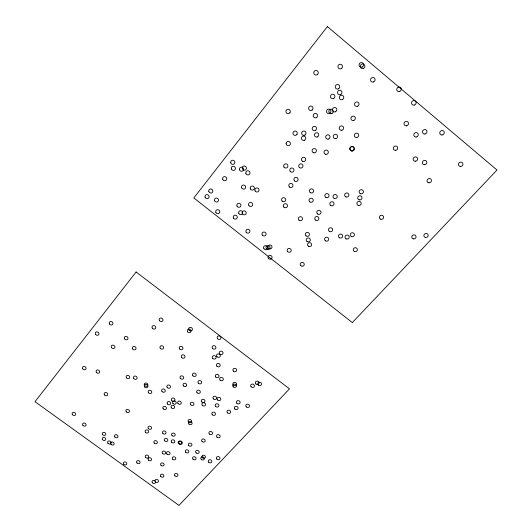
<?xml version="1.0" encoding="UTF-8"?>
<svg xmlns="http://www.w3.org/2000/svg" width="532" height="532" viewBox="0 0 532 532"><rect width="100%" height="100%" fill="white"/><g stroke="black" fill="none" stroke-linecap="round" stroke-linejoin="round"><path stroke-width="0.8" d="M136.099 271.992L34.992 401.693L178.965 505.4L289.488 388.852L136.099 271.992M327.386 26.6L193.828 197.931L352.33 322.585L497.008 170.021L327.386 26.6M188.481 422.029A1.849 1.576 20.2 0 0 191.58 421.829A1.849 1.576 20.2 0 0 189.558 419.515A1.849 1.576 20.2 0 0 188.481 422.029M124.528 338.784A1.915 1.676 29.6 0 0 127.746 339.157A1.915 1.676 29.6 0 0 126.164 336.39A1.915 1.676 29.6 0 0 124.528 338.784M160.312 348.34A1.915 1.682 26.1 0 0 163.53 348.294A1.915 1.682 26.1 0 0 161.595 345.72A1.915 1.682 26.1 0 0 160.312 348.34M109.479 323.928A1.929 1.689 31.8 0 0 112.711 324.294A1.929 1.689 31.8 0 0 111.102 321.494A1.929 1.689 31.8 0 0 109.479 323.928M148.508 460.107A1.796 1.49 22 0 0 151.494 459.934A1.796 1.49 22 0 0 149.492 457.719A1.796 1.49 22 0 0 148.508 460.107M144.664 386.93A1.869 1.609 25.2 0 0 147.803 386.904A1.869 1.609 25.2 0 0 145.894 384.43A1.869 1.609 25.2 0 0 144.664 386.93M164.694 440.829A1.822 1.529 21.5 0 0 167.733 440.642A1.822 1.529 21.5 0 0 165.718 438.381A1.822 1.529 21.5 0 0 164.694 440.829M196.102 452.872A1.822 1.529 18.8 0 0 199.114 452.499A1.822 1.529 18.8 0 0 196.966 450.365A1.822 1.529 18.8 0 0 196.102 452.872M161.974 391.446A1.869 1.616 23.6 0 0 165.126 391.426A1.869 1.616 23.6 0 0 163.231 388.952A1.869 1.616 23.6 0 0 161.974 391.446M217.575 338.718A1.942 1.742 20.7 0 0 220.853 338.438A1.942 1.742 20.7 0 0 218.752 335.938A1.942 1.742 20.7 0 0 217.575 338.718M215.699 406.435A1.869 1.623 18.3 0 0 218.812 406.016A1.869 1.623 18.3 0 0 216.617 403.781A1.869 1.623 18.3 0 0 215.699 406.435M190.695 404.779A1.862 1.609 20.6 0 0 193.828 404.559A1.862 1.609 20.6 0 0 191.786 402.212A1.862 1.609 20.6 0 0 190.695 404.779M162.579 453.464A1.809 1.51 21.2 0 0 165.598 453.291A1.809 1.51 21.2 0 0 163.597 451.05A1.809 1.51 21.2 0 0 162.579 453.464M172.674 459.202A1.802 1.51 20.3 0 0 175.693 459.03A1.802 1.51 20.3 0 0 173.705 456.802A1.802 1.51 20.3 0 0 172.674 459.202M217.628 400.011A1.882 1.636 18.3 0 0 220.753 399.585A1.882 1.636 18.3 0 0 218.546 397.331A1.882 1.636 18.3 0 0 217.628 400.011M202.34 457.713A1.815 1.529 18.2 0 0 205.352 457.347A1.815 1.529 18.2 0 0 203.211 455.212A1.815 1.529 18.2 0 0 202.34 457.713M171.67 442.252A1.822 1.536 20.9 0 0 174.715 442.065A1.822 1.536 20.9 0 0 172.707 439.804A1.822 1.536 20.9 0 0 171.67 442.252M251.151 386.811A1.902 1.676 15.3 0 0 254.349 386.365A1.902 1.676 15.3 0 0 252.141 384.077A1.902 1.676 15.3 0 0 251.151 386.811M162.912 433.4A1.829 1.543 21.9 0 0 165.964 433.214A1.829 1.543 21.9 0 0 163.936 430.933A1.829 1.543 21.9 0 0 162.912 433.4M148.495 392.736A1.862 1.603 24.6 0 0 151.627 392.709A1.862 1.603 24.6 0 0 149.731 390.249A1.862 1.603 24.6 0 0 148.495 392.736M212.301 414.794A1.862 1.603 18.4 0 0 215.4 414.388A1.862 1.603 18.4 0 0 213.212 412.167A1.862 1.603 18.4 0 0 212.301 414.794M72.419 414.634A1.822 1.516 28.6 0 0 75.451 414.82A1.822 1.516 28.6 0 0 73.702 412.347A1.822 1.516 28.6 0 0 72.419 414.634M160.817 476.519A1.782 1.47 20.7 0 0 163.79 476.359A1.782 1.47 20.7 0 0 161.814 474.178A1.782 1.47 20.7 0 0 160.817 476.519M102.57 434.584A1.809 1.503 25.9 0 0 105.602 434.777A1.809 1.503 25.9 0 0 103.893 432.336A1.809 1.503 25.9 0 0 102.57 434.584M188.986 330.073A1.942 1.736 24.4 0 0 192.271 330.013A1.942 1.736 24.4 0 0 190.336 327.38A1.942 1.736 24.4 0 0 188.986 330.073M132.628 348.919A1.909 1.663 28.3 0 0 135.84 349.085A1.909 1.663 28.3 0 0 134.071 346.425A1.909 1.663 28.3 0 0 132.628 348.919M202.087 441.487A1.835 1.556 18.6 0 0 205.126 441.108A1.835 1.556 18.6 0 0 202.965 438.947A1.835 1.556 18.6 0 0 202.087 441.487M161.03 465.294A1.796 1.49 21 0 0 164.022 465.121A1.796 1.49 21 0 0 162.034 462.913A1.796 1.49 21 0 0 161.03 465.294M82.892 425.287A1.815 1.503 27.5 0 0 85.918 425.48A1.815 1.503 27.5 0 0 84.189 423.026A1.815 1.503 27.5 0 0 82.892 425.287M152.298 328.151A1.935 1.716 28.1 0 0 155.563 328.304A1.935 1.716 28.1 0 0 153.795 325.584A1.935 1.716 28.1 0 0 152.298 328.151M255.925 383.971A1.909 1.682 14.8 0 0 259.077 383.313A1.909 1.682 14.8 0 0 256.697 381.158A1.909 1.682 14.8 0 0 255.925 383.971M148.381 428.566A1.829 1.543 23.1 0 0 151.454 428.566A1.829 1.543 23.1 0 0 149.592 426.179A1.829 1.543 23.1 0 0 148.381 428.566M154.273 443.07A1.815 1.523 22.2 0 0 157.292 442.883A1.815 1.523 22.2 0 0 155.278 440.629A1.815 1.523 22.2 0 0 154.273 443.07M233.388 371.117A1.915 1.696 17.6 0 0 236.587 370.658A1.915 1.696 17.6 0 0 234.359 368.344A1.915 1.696 17.6 0 0 233.388 371.117M198.389 383.193A1.889 1.649 20.7 0 0 201.568 382.96A1.889 1.649 20.7 0 0 199.507 380.56A1.889 1.649 20.7 0 0 198.389 383.193M95.541 334.262A1.915 1.663 32 0 0 98.739 334.628A1.915 1.663 32 0 0 97.13 331.862A1.915 1.663 32 0 0 95.541 334.262M233.375 385.075A1.902 1.669 17.2 0 0 236.547 384.629A1.902 1.669 17.2 0 0 234.333 382.342A1.902 1.669 17.2 0 0 233.375 385.075M236.9 403.316A1.882 1.643 16.4 0 0 240.052 402.89A1.882 1.643 16.4 0 0 237.857 400.643A1.882 1.643 16.4 0 0 236.9 403.316M197.04 392.736A1.882 1.636 20.5 0 0 200.198 392.51A1.882 1.636 20.5 0 0 198.15 390.129A1.882 1.636 20.5 0 0 197.04 392.736M163.198 408.809A1.855 1.583 22.8 0 0 166.317 408.795A1.855 1.583 22.8 0 0 164.441 406.362A1.855 1.583 22.8 0 0 163.198 408.809M111.494 347.522A1.902 1.649 30 0 0 114.686 347.895A1.902 1.649 30 0 0 113.103 345.155A1.902 1.649 30 0 0 111.494 347.522M216.896 366.142A1.915 1.696 19.5 0 0 220.122 365.89A1.915 1.696 19.5 0 0 218.053 363.449A1.915 1.696 19.5 0 0 216.896 366.142M110.995 444.287A1.802 1.49 25 0 0 113.994 444.3A1.802 1.49 25 0 0 112.126 441.966A1.802 1.49 25 0 0 110.995 444.287M173.013 403.549A1.862 1.603 22.2 0 0 176.125 403.329A1.862 1.603 22.2 0 0 174.07 400.988A1.862 1.603 22.2 0 0 173.013 403.549M133.738 378.445A1.875 1.616 26.5 0 0 136.897 378.624A1.875 1.616 26.5 0 0 135.155 376.038A1.875 1.616 26.5 0 0 133.738 378.445M179.583 348.919A1.915 1.696 24.2 0 0 182.822 348.872A1.915 1.696 24.2 0 0 180.9 346.292A1.915 1.696 24.2 0 0 179.583 348.919M192.897 375.765A1.895 1.663 21.6 0 0 196.082 375.526A1.895 1.663 21.6 0 0 194.014 373.112A1.895 1.663 21.6 0 0 192.897 375.765M178.553 443.535A1.822 1.536 20.4 0 0 181.605 443.349A1.822 1.536 20.4 0 0 179.597 441.088A1.822 1.536 20.4 0 0 178.553 443.535M188.92 423.997A1.842 1.576 20.1 0 0 192.012 423.791A1.842 1.576 20.1 0 0 189.99 421.484A1.842 1.576 20.1 0 0 188.92 423.997M215.713 376.988A1.902 1.676 19.3 0 0 218.925 376.749A1.902 1.676 19.3 0 0 216.87 374.329A1.902 1.676 19.3 0 0 215.713 376.988M219.669 353.886A1.929 1.716 19.7 0 0 222.921 353.627A1.929 1.716 19.7 0 0 220.84 351.153A1.929 1.716 19.7 0 0 219.669 353.886M171.464 407.831A1.855 1.589 22.1 0 0 174.562 407.618A1.855 1.589 22.1 0 0 172.514 405.284A1.855 1.589 22.1 0 0 171.464 407.831M202.3 405.304A1.869 1.616 19.6 0 0 205.445 405.091A1.869 1.616 19.6 0 0 203.41 402.737A1.869 1.616 19.6 0 0 202.3 405.304M166.922 454.055A1.809 1.51 20.9 0 0 169.941 453.882A1.809 1.51 20.9 0 0 167.939 451.641A1.809 1.51 20.9 0 0 166.922 454.055M114.839 436.998A1.809 1.51 25 0 0 117.858 436.998A1.809 1.51 25 0 0 115.983 434.651A1.809 1.51 25 0 0 114.839 436.998M136.943 462.893A1.789 1.476 22.6 0 0 139.943 462.913A1.789 1.476 22.6 0 0 138.107 460.606A1.789 1.476 22.6 0 0 136.943 462.893M183.467 385.88A1.882 1.636 22 0 0 186.619 385.647A1.882 1.636 22 0 0 184.557 383.259A1.882 1.636 22 0 0 183.467 385.88M209.409 434.039A1.842 1.569 18.2 0 0 212.474 433.647A1.842 1.569 18.2 0 0 210.306 431.465A1.842 1.569 18.2 0 0 209.409 434.039M152.445 482.79A1.776 1.456 21 0 0 155.397 482.63A1.776 1.456 21 0 0 153.422 480.463A1.776 1.456 21 0 0 152.445 482.79M201.269 459.402A1.815 1.523 18.2 0 0 204.275 459.036A1.815 1.523 18.2 0 0 202.133 456.908A1.815 1.523 18.2 0 0 201.269 459.402M123.69 464.197A1.782 1.47 23.4 0 0 126.676 464.217A1.782 1.47 23.4 0 0 124.834 461.922A1.782 1.47 23.4 0 0 123.69 464.197M145.642 457.447A1.796 1.496 22.3 0 0 148.627 457.274A1.796 1.496 22.3 0 0 146.619 455.053A1.796 1.496 22.3 0 0 145.642 457.447M180.361 378.385A1.889 1.649 22.6 0 0 183.553 378.352A1.889 1.649 22.6 0 0 181.658 375.838A1.889 1.649 22.6 0 0 180.361 378.385M145.469 432.257A1.822 1.536 23.2 0 0 148.528 432.257A1.822 1.536 23.2 0 0 146.666 429.883A1.822 1.536 23.2 0 0 145.469 432.257M96.332 372.234A1.875 1.596 29.4 0 0 99.464 372.613A1.875 1.596 29.4 0 0 97.888 369.94A1.875 1.596 29.4 0 0 96.332 372.234M216.87 459.083A1.822 1.536 17 0 0 219.902 458.717A1.822 1.536 17 0 0 217.768 456.582A1.822 1.536 17 0 0 216.87 459.083M234.845 408.988A1.875 1.629 16.5 0 0 237.984 408.569A1.875 1.629 16.5 0 0 235.796 406.328A1.875 1.629 16.5 0 0 234.845 408.988M126.403 377.8A1.875 1.609 27.1 0 0 129.555 377.979A1.875 1.609 27.1 0 0 127.813 375.393A1.875 1.609 27.1 0 0 126.403 377.8M171.69 400.503A1.862 1.603 22.4 0 0 174.835 400.483A1.862 1.603 22.4 0 0 172.96 398.029A1.862 1.603 22.4 0 0 171.69 400.503M212.74 358.355A1.915 1.702 20.3 0 0 215.972 358.096A1.915 1.702 20.3 0 0 213.897 355.642A1.915 1.702 20.3 0 0 212.74 358.355M155.424 481.753A1.776 1.463 20.9 0 0 158.383 481.6A1.776 1.463 20.9 0 0 156.408 479.425A1.776 1.463 20.9 0 0 155.424 481.753M126.25 411.848A1.842 1.556 25.4 0 0 129.323 411.841A1.842 1.556 25.4 0 0 127.434 409.427A1.842 1.556 25.4 0 0 126.25 411.848M107.956 443.256A1.802 1.49 25.2 0 0 110.955 443.262A1.802 1.49 25.2 0 0 109.087 440.928A1.802 1.49 25.2 0 0 107.956 443.256M167.208 387.469A1.875 1.623 23.4 0 0 170.373 387.442A1.875 1.623 23.4 0 0 168.478 384.962A1.875 1.623 23.4 0 0 167.208 387.469M216.943 356.659A1.922 1.709 19.9 0 0 220.188 356.4A1.922 1.709 19.9 0 0 218.107 353.933A1.922 1.709 19.9 0 0 216.943 356.659M213.438 398.894A1.875 1.636 18.8 0 0 216.564 398.468A1.875 1.636 18.8 0 0 214.356 396.214A1.875 1.636 18.8 0 0 213.438 398.894M185.708 452.24A1.815 1.529 19.6 0 0 188.754 452.06A1.815 1.529 19.6 0 0 186.765 449.813A1.815 1.529 19.6 0 0 185.708 452.24M178.06 403.622A1.862 1.603 21.8 0 0 181.179 403.409A1.862 1.603 21.8 0 0 179.131 401.062A1.862 1.603 21.8 0 0 178.06 403.622M193.03 459.222A1.809 1.516 18.8 0 0 196.029 458.857A1.809 1.516 18.8 0 0 193.887 456.735A1.809 1.516 18.8 0 0 193.03 459.222M181.645 357.391A1.909 1.682 23.5 0 0 184.877 357.351A1.909 1.682 23.5 0 0 182.961 354.791A1.909 1.682 23.5 0 0 181.645 357.391M188.774 445.543A1.822 1.536 19.5 0 0 191.833 445.364A1.822 1.536 19.5 0 0 189.838 443.096A1.822 1.536 19.5 0 0 188.774 445.543M104.438 394.87A1.849 1.569 27.7 0 0 107.544 395.057A1.849 1.569 27.7 0 0 105.795 392.516A1.849 1.569 27.7 0 0 104.438 394.87M159.46 320.603A1.942 1.729 28 0 0 162.745 320.756A1.942 1.729 28 0 0 160.97 318.01A1.942 1.729 28 0 0 159.46 320.603M233.202 386.824A1.895 1.669 17.2 0 0 236.374 386.378A1.895 1.669 17.2 0 0 234.16 384.097A1.895 1.669 17.2 0 0 233.202 386.824M212.581 348.407A1.929 1.722 20.8 0 0 215.832 348.147A1.929 1.722 20.8 0 0 213.744 345.667A1.929 1.722 20.8 0 0 212.581 348.407M172.016 435.522A1.829 1.543 21.1 0 0 175.075 435.329A1.829 1.543 21.1 0 0 173.06 433.055A1.829 1.543 21.1 0 0 172.016 435.522M258.339 385.062A1.909 1.682 14.5 0 0 261.491 384.41A1.909 1.682 14.5 0 0 259.117 382.249A1.909 1.682 14.5 0 0 258.339 385.062M187.61 331.808A1.935 1.736 24.4 0 0 190.888 331.749A1.935 1.736 24.4 0 0 188.953 329.122A1.935 1.736 24.4 0 0 187.61 331.808M174.882 475.788A1.789 1.483 19.7 0 0 177.874 475.628A1.789 1.483 19.7 0 0 175.906 473.433A1.789 1.483 19.7 0 0 174.882 475.788M167.427 403.988A1.855 1.596 22.6 0 0 170.559 403.968A1.855 1.596 22.6 0 0 168.684 401.52A1.855 1.596 22.6 0 0 167.427 403.988M246.289 406.867A1.882 1.636 15.4 0 0 249.448 406.441A1.882 1.636 15.4 0 0 247.26 404.194A1.882 1.636 15.4 0 0 246.289 406.867M217.036 437.171A1.842 1.569 17.5 0 0 220.102 436.785A1.842 1.569 17.5 0 0 217.94 434.611A1.842 1.569 17.5 0 0 217.036 437.171M179.171 443.548A1.822 1.536 20.3 0 0 182.223 443.369A1.822 1.536 20.3 0 0 180.222 441.101A1.822 1.536 20.3 0 0 179.171 443.548M227.45 412.805A1.869 1.616 17.1 0 0 230.575 412.393A1.869 1.616 17.1 0 0 228.388 410.165A1.869 1.616 17.1 0 0 227.45 412.805M82.713 368.762A1.875 1.596 30.5 0 0 85.845 369.142A1.875 1.596 30.5 0 0 84.249 366.468A1.875 1.596 30.5 0 0 82.713 368.762M220.108 380.167A1.902 1.669 18.7 0 0 223.274 379.722A1.902 1.669 18.7 0 0 221.046 377.434A1.902 1.669 18.7 0 0 220.108 380.167M201.721 401.833A1.869 1.623 19.8 0 0 204.873 401.613A1.869 1.623 19.8 0 0 202.832 399.253A1.869 1.623 19.8 0 0 201.721 401.833M102.636 439.751A1.802 1.496 25.7 0 0 105.635 439.758A1.802 1.496 25.7 0 0 103.76 437.417A1.802 1.496 25.7 0 0 102.636 439.751M144.598 385.501A1.869 1.609 25.3 0 0 147.736 385.474A1.869 1.609 25.3 0 0 145.828 382.993A1.869 1.609 25.3 0 0 144.598 385.501M208.757 462.268A1.815 1.523 17.6 0 0 211.769 461.902A1.815 1.523 17.6 0 0 209.635 459.774A1.815 1.523 17.6 0 0 208.757 462.268M428.978 182.802A2.248 2.101 -26.3 0 0 431.299 179.743A2.248 2.101 -26.3 0 0 427.482 179.477A2.248 2.101 -26.3 0 0 428.978 182.802M380.832 219.251A2.155 2.035 -13.7 0 0 383.599 216.823A2.155 2.035 -13.7 0 0 380.074 215.806A2.155 2.035 -13.7 0 0 380.832 219.251M315.277 130.5A2.201 2.181 -55.6 0 0 315.642 126.716A2.201 2.181 -55.6 0 0 312.191 128.325A2.201 2.181 -55.6 0 0 315.277 130.5M242.373 168.671A2.128 2.062 41.7 0 0 245.93 169.522A2.128 2.062 41.7 0 0 244.806 166.044A2.128 2.062 41.7 0 0 242.373 168.671M239.526 169.788A2.121 2.062 41.8 0 0 243.084 170.639A2.121 2.062 41.8 0 0 241.947 167.168A2.121 2.062 41.8 0 0 239.526 169.788M289.401 186.958A2.115 2.068 14.5 0 0 292.926 186.034A2.115 2.068 14.5 0 0 290.319 183.493A2.115 2.068 14.5 0 0 289.401 186.958M334.189 198.396A2.135 2.068 -7.2 0 0 337.222 196.328A2.135 2.068 -7.2 0 0 333.877 194.832A2.135 2.068 -7.2 0 0 334.189 198.396M460.532 166.469A2.301 2.128 -30.4 0 0 462.714 163.204A2.301 2.128 -30.4 0 0 458.81 163.211A2.301 2.128 -30.4 0 0 460.532 166.469M424.935 133.984A2.314 2.175 -36.9 0 0 426.578 130.393A2.314 2.175 -36.9 0 0 422.674 130.965A2.314 2.175 -36.9 0 0 424.935 133.984M208.843 191.58A2.095 1.995 39.7 0 0 212.335 192.424A2.095 1.995 39.7 0 0 211.177 189.033A2.095 1.995 39.7 0 0 208.843 191.58M353.727 120.485A2.261 2.195 -46.9 0 0 354.711 116.727A2.261 2.195 -46.9 0 0 350.994 117.851A2.261 2.195 -46.9 0 0 353.727 120.485M255.134 190.948A2.101 2.035 30 0 0 258.745 191.041A2.101 2.035 30 0 0 256.943 187.916A2.101 2.035 30 0 0 255.134 190.948M341.857 130.234A2.228 2.181 -44.3 0 0 343.074 126.589A2.228 2.181 -44.3 0 0 339.33 127.427A2.228 2.181 -44.3 0 0 341.857 130.234M346.073 238.828A2.101 1.995 -3.5 0 0 349.218 237.059A2.101 1.995 -3.5 0 0 346.053 235.37A2.101 1.995 -3.5 0 0 346.073 238.828M317.757 214.07A2.108 2.028 1.7 0 0 321.009 212.481A2.108 2.028 1.7 0 0 317.95 210.559A2.108 2.028 1.7 0 0 317.757 214.07M296.956 134.39A2.181 2.168 -89 0 0 295.213 131.052A2.181 2.168 -89 0 0 293.205 134.244A2.181 2.168 -89 0 0 296.956 134.39M290.273 171.47A2.128 2.101 16.1 0 0 293.883 170.779A2.128 2.101 16.1 0 0 291.45 168.026A2.128 2.101 16.1 0 0 290.273 171.47M328.144 139.158A2.201 2.168 -40.5 0 0 329.581 135.64A2.201 2.168 -40.5 0 0 325.83 136.205A2.201 2.168 -40.5 0 0 328.144 139.158M325.91 197.492A2.128 2.068 -4.3 0 0 329.069 195.643A2.128 2.068 -4.3 0 0 325.85 193.914A2.128 2.068 -4.3 0 0 325.91 197.492M425.454 237.458A2.175 2.008 -16.3 0 0 428.114 234.891A2.175 2.008 -16.3 0 0 424.503 234.107A2.175 2.008 -16.3 0 0 425.454 237.458M330.904 205.598A2.121 2.055 -4.4 0 0 334.063 203.763A2.121 2.055 -4.4 0 0 330.851 202.04A2.121 2.055 -4.4 0 0 330.904 205.598M306.119 235.949A2.075 1.982 7.1 0 0 309.425 234.625A2.075 1.982 7.1 0 0 306.538 232.537A2.075 1.982 7.1 0 0 306.119 235.949M241.648 187.789A2.101 2.028 34.8 0 0 245.219 188.388A2.101 2.028 34.8 0 0 243.856 185.05A2.101 2.028 34.8 0 0 241.648 187.789M309.85 201.894A2.115 2.055 3.5 0 0 313.215 200.511A2.115 2.055 3.5 0 0 310.289 198.37A2.115 2.055 3.5 0 0 309.85 201.894M339.562 237.804A2.095 1.995 -2 0 0 342.694 236.035A2.095 1.995 -2 0 0 339.529 234.346A2.095 1.995 -2 0 0 339.562 237.804M363.675 68.302A2.367 2.254 -59.9 0 0 363.861 64.259A2.367 2.254 -59.9 0 0 360.344 66.261A2.367 2.254 -59.9 0 0 363.675 68.302M352.031 150.955A2.208 2.148 -31.7 0 0 353.993 147.697A2.208 2.148 -31.7 0 0 350.196 147.71A2.208 2.148 -31.7 0 0 352.031 150.955M335.506 111.76A2.254 2.201 -56.1 0 0 335.911 107.896A2.254 2.201 -56.1 0 0 332.4 109.545A2.254 2.201 -56.1 0 0 335.506 111.76M329.634 113.343A2.248 2.201 -58 0 0 330.033 109.486A2.248 2.201 -58 0 0 326.528 111.135A2.248 2.201 -58 0 0 329.634 113.343M250.412 188.933A2.101 2.035 32.1 0 0 254.017 189.279A2.101 2.035 32.1 0 0 252.427 186.034A2.101 2.035 32.1 0 0 250.412 188.933M373.71 81.881A2.347 2.241 -55 0 0 374.189 77.885A2.347 2.241 -55 0 0 370.558 79.607A2.347 2.241 -55 0 0 373.71 81.881M356.786 137.515A2.234 2.168 -38.5 0 0 358.282 133.971A2.234 2.168 -38.5 0 0 354.485 134.543A2.234 2.168 -38.5 0 0 356.786 137.515M286.11 143.733A2.161 2.148 51.9 0 0 289.481 145.349A2.161 2.148 51.9 0 0 289.175 141.625A2.161 2.148 51.9 0 0 286.11 143.733M215.919 212.501A2.068 1.962 34 0 0 219.45 212.853A2.068 1.962 34 0 0 217.847 209.694A2.068 1.962 34 0 0 215.919 212.501M262.442 235.171A2.055 1.962 19.9 0 0 265.953 234.805A2.055 1.962 19.9 0 0 263.772 232.045A2.055 1.962 19.9 0 0 262.442 235.171M304.331 140.282A2.175 2.168 -54.4 0 0 304.942 136.571A2.175 2.168 -54.4 0 0 301.431 137.908A2.175 2.168 -54.4 0 0 304.331 140.282M245.89 173.439A2.121 2.062 38.9 0 0 249.442 174.29A2.121 2.062 38.9 0 0 248.318 170.825A2.121 2.062 38.9 0 0 245.89 173.439M289.96 112.658A2.221 2.181 -89.3 0 0 288.191 109.26A2.221 2.181 -89.3 0 0 286.183 112.518A2.221 2.181 -89.3 0 0 289.96 112.658M283.849 207.034A2.095 2.028 15.4 0 0 287.393 206.389A2.095 2.028 15.4 0 0 284.992 203.716A2.095 2.028 15.4 0 0 283.849 207.034M264.032 248.883A2.048 1.935 18.3 0 0 267.476 248.284A2.048 1.935 18.3 0 0 265.116 245.711A2.048 1.935 18.3 0 0 264.032 248.883M287.732 251.709A2.055 1.942 12.3 0 0 291.15 250.878A2.055 1.942 12.3 0 0 288.617 248.457A2.055 1.942 12.3 0 0 287.732 251.709M325.843 154.366A2.175 2.148 -25.7 0 0 328.191 151.427A2.175 2.148 -25.7 0 0 324.473 150.908A2.175 2.148 -25.7 0 0 325.843 154.366M331.935 113.456A2.248 2.201 -56.9 0 0 332.334 109.599A2.248 2.201 -56.9 0 0 328.829 111.241A2.248 2.201 -56.9 0 0 331.935 113.456M359.206 199.852A2.155 2.068 -13.9 0 0 361.959 197.385A2.155 2.068 -13.9 0 0 358.408 196.361A2.155 2.068 -13.9 0 0 359.206 199.852M317.198 136.983A2.195 2.168 -46.5 0 0 318.103 133.306A2.195 2.168 -46.5 0 0 314.472 134.397A2.195 2.168 -46.5 0 0 317.198 136.983M312.131 110.038A2.241 2.201 -70.1 0 0 311.679 106.2A2.241 2.201 -70.1 0 0 308.627 108.555A2.241 2.201 -70.1 0 0 312.131 110.038M299.583 167.66A2.141 2.115 6.3 0 0 302.981 166.21A2.141 2.115 6.3 0 0 300.008 164.022A2.141 2.115 6.3 0 0 299.583 167.66M205.106 197.186A2.088 1.982 38.9 0 0 208.591 198.03A2.088 1.982 38.9 0 0 207.433 194.659A2.088 1.982 38.9 0 0 205.106 197.186M268.547 258.525A2.035 1.922 16.6 0 0 271.985 257.94A2.035 1.922 16.6 0 0 269.638 255.387A2.035 1.922 16.6 0 0 268.547 258.525M231.307 168.784A2.128 2.055 43.5 0 0 234.792 169.881A2.128 2.055 43.5 0 0 233.9 166.35A2.128 2.055 43.5 0 0 231.307 168.784M242.379 213.791A2.075 1.988 28.3 0 0 245.937 213.897A2.075 1.988 28.3 0 0 244.141 210.838A2.075 1.988 28.3 0 0 242.379 213.791M360.63 193.794A2.161 2.081 -15.8 0 0 363.396 191.307A2.161 2.081 -15.8 0 0 359.838 190.276A2.161 2.081 -15.8 0 0 360.63 193.794M315.576 220.122A2.101 2.022 3 0 0 318.921 218.772A2.101 2.022 3 0 0 316.021 216.657A2.101 2.022 3 0 0 315.576 220.122M399.579 91.531A2.354 2.234 -48.7 0 0 400.669 87.64A2.354 2.234 -48.7 0 0 396.825 88.817A2.354 2.234 -48.7 0 0 399.579 91.531M414.195 105.09A2.347 2.214 -44.1 0 0 415.572 101.313A2.347 2.214 -44.1 0 0 411.668 102.197A2.347 2.214 -44.1 0 0 414.195 105.09M233.515 218.1A2.068 1.968 29.5 0 0 237.053 218.206A2.068 1.968 29.5 0 0 235.25 215.161A2.068 1.968 29.5 0 0 233.515 218.1M299.057 220.215A2.088 2.008 9 0 0 302.469 219.098A2.088 2.008 9 0 0 299.729 216.797A2.088 2.008 9 0 0 299.057 220.215M238.895 213.618A2.075 1.982 29.1 0 0 242.452 213.724A2.075 1.982 29.1 0 0 240.65 210.665A2.075 1.982 29.1 0 0 238.895 213.618M340.793 94.477A2.294 2.221 -60.3 0 0 340.932 90.533A2.294 2.221 -60.3 0 0 337.507 92.468A2.294 2.221 -60.3 0 0 340.793 94.477M338.525 88.797A2.301 2.228 -62.6 0 0 338.665 84.834A2.301 2.228 -62.6 0 0 335.233 86.782A2.301 2.228 -62.6 0 0 338.525 88.797M316.553 117.505A2.228 2.195 -63.9 0 0 316.38 113.668A2.228 2.195 -63.9 0 0 313.168 115.783A2.228 2.195 -63.9 0 0 316.553 117.505M345.98 196.953A2.148 2.075 -11.3 0 0 348.886 194.672A2.148 2.075 -11.3 0 0 345.428 193.409A2.148 2.075 -11.3 0 0 345.98 196.953M357.497 106.28A2.288 2.214 -51.6 0 0 358.222 102.417A2.288 2.214 -51.6 0 0 354.558 103.826A2.288 2.214 -51.6 0 0 357.497 106.28M415.286 161.229A2.261 2.135 -30.5 0 0 417.374 157.971A2.261 2.135 -30.5 0 0 413.517 157.977A2.261 2.135 -30.5 0 0 415.286 161.229M266.492 248.843A2.048 1.935 17.7 0 0 269.943 248.245A2.048 1.935 17.7 0 0 267.583 245.664A2.048 1.935 17.7 0 0 266.492 248.843M268.454 248.205A2.048 1.942 17.3 0 0 271.905 247.606A2.048 1.942 17.3 0 0 269.544 245.026A2.048 1.942 17.3 0 0 268.454 248.205M230.742 162.779A2.135 2.062 45.9 0 0 234.24 163.876A2.135 2.062 45.9 0 0 233.342 160.325A2.135 2.062 45.9 0 0 230.742 162.779M358.216 205.352A2.148 2.062 -12.3 0 0 361.135 203.091A2.148 2.062 -12.3 0 0 357.684 201.828A2.148 2.062 -12.3 0 0 358.216 205.352M308.347 246.203A2.068 1.968 6.8 0 0 311.639 244.9A2.068 1.968 6.8 0 0 308.773 242.825A2.068 1.968 6.8 0 0 308.347 246.203M222.702 179.264A2.108 2.028 41.2 0 0 226.226 180.109A2.108 2.028 41.2 0 0 225.083 176.677A2.108 2.028 41.2 0 0 222.702 179.264M354.272 251.403A2.095 1.975 -3.7 0 0 357.411 249.668A2.095 1.975 -3.7 0 0 354.265 247.992A2.095 1.975 -3.7 0 0 354.272 251.403M424.483 164.694A2.268 2.128 -30 0 0 426.584 161.442A2.268 2.128 -30 0 0 422.721 161.455A2.268 2.128 -30 0 0 424.483 164.694M282.06 201.056A2.101 2.042 16.8 0 0 285.611 200.398A2.101 2.042 16.8 0 0 283.204 197.718A2.101 2.042 16.8 0 0 282.06 201.056M416.097 137.01A2.301 2.175 -36.4 0 0 417.966 133.545A2.301 2.175 -36.4 0 0 414.062 133.845A2.301 2.175 -36.4 0 0 416.097 137.01M329.421 231.433A2.095 2.002 -0.1 0 0 332.666 229.871A2.095 2.002 -0.1 0 0 329.634 227.969A2.095 2.002 -0.1 0 0 329.421 231.433M307.017 241.475A2.075 1.975 7 0 0 310.316 240.165A2.075 1.975 7 0 0 307.443 238.083A2.075 1.975 7 0 0 307.017 241.475M317.491 74.46A2.314 2.234 -73.1 0 0 316.766 70.55A2.314 2.234 -73.1 0 0 313.827 73.216A2.314 2.234 -73.1 0 0 317.491 74.46M351.413 236.554A2.108 2.002 -5 0 0 354.432 234.572A2.108 2.002 -5 0 0 351.14 233.102A2.108 2.002 -5 0 0 351.413 236.554M395.409 150.343A2.254 2.155 -33 0 0 397.457 147.058A2.254 2.155 -33 0 0 393.607 147.078A2.254 2.155 -33 0 0 395.409 150.343M442.052 134.982A2.328 2.175 -36.4 0 0 443.981 131.497A2.328 2.175 -36.4 0 0 440.037 131.796A2.328 2.175 -36.4 0 0 442.052 134.982M341.404 68.502A2.347 2.248 -65.7 0 0 341.271 64.472A2.347 2.248 -65.7 0 0 337.94 66.713A2.347 2.248 -65.7 0 0 341.404 68.502M313.933 152.837A2.168 2.148 -21.9 0 0 316.254 149.904A2.168 2.148 -21.9 0 0 312.543 149.386A2.168 2.148 -21.9 0 0 313.933 152.837M335.692 138.646A2.208 2.168 -39.7 0 0 337.142 135.121A2.208 2.168 -39.7 0 0 333.378 135.687A2.208 2.168 -39.7 0 0 335.692 138.646M362.365 66.939A2.367 2.254 -60.5 0 0 362.551 62.889A2.367 2.254 -60.5 0 0 359.04 64.897A2.367 2.254 -60.5 0 0 362.365 66.939M248.843 205.412A2.081 2.008 28.3 0 0 252.421 205.512A2.081 2.008 28.3 0 0 250.625 202.426A2.081 2.008 28.3 0 0 248.843 205.412M214.609 200.724A2.081 1.982 36.7 0 0 218.127 201.315A2.081 1.982 36.7 0 0 216.75 198.037A2.081 1.982 36.7 0 0 214.609 200.724M300.886 265.774A2.048 1.922 9 0 0 304.224 264.737A2.048 1.922 9 0 0 301.544 262.509A2.048 1.922 9 0 0 300.886 265.774M406.488 125.825A2.308 2.188 -39.6 0 0 408.097 122.22A2.308 2.188 -39.6 0 0 404.2 122.806A2.308 2.188 -39.6 0 0 406.488 125.825M310.336 192.67A2.121 2.068 2.1 0 0 313.607 191.035A2.121 2.068 2.1 0 0 310.515 189.086A2.121 2.068 2.1 0 0 310.336 192.67M302.415 161.223A2.148 2.128 0.7 0 0 305.714 159.52A2.148 2.128 0.7 0 0 302.582 157.538A2.148 2.128 0.7 0 0 302.415 161.223M413.211 238.828A2.161 2.008 -14.7 0 0 416.024 236.441A2.161 2.008 -14.7 0 0 412.506 235.423A2.161 2.008 -14.7 0 0 413.211 238.828M304.989 135.035A2.181 2.175 -64.5 0 0 304.796 131.258A2.181 2.175 -64.5 0 0 301.637 133.326A2.181 2.175 -64.5 0 0 304.989 135.035M284.008 167.068A2.135 2.108 23.5 0 0 287.692 166.895A2.135 2.108 23.5 0 0 285.664 163.823A2.135 2.108 23.5 0 0 284.008 167.068M333.744 98.407A2.281 2.214 -61.7 0 0 333.87 94.49A2.281 2.214 -61.7 0 0 330.465 96.412A2.281 2.214 -61.7 0 0 333.744 98.407M351.991 150.895A2.208 2.148 -31.7 0 0 353.953 147.637A2.208 2.148 -31.7 0 0 350.156 147.657A2.208 2.148 -31.7 0 0 351.991 150.895M246.21 232.251A2.055 1.955 24.3 0 0 249.734 232.125A2.055 1.955 24.3 0 0 247.739 229.232A2.055 1.955 24.3 0 0 246.21 232.251M342.462 99.544A2.288 2.214 -58.1 0 0 342.881 95.634A2.288 2.214 -58.1 0 0 339.336 97.309A2.288 2.214 -58.1 0 0 342.462 99.544M237.026 206.13A2.081 1.995 31.1 0 0 240.584 206.483A2.081 1.995 31.1 0 0 239.001 203.291A2.081 1.995 31.1 0 0 237.026 206.13M294.509 180.887A2.121 2.088 11.4 0 0 298.053 179.956A2.121 2.088 11.4 0 0 295.44 177.395A2.121 2.088 11.4 0 0 294.509 180.887M325.478 240.843A2.081 1.982 1.9 0 0 328.703 239.307A2.081 1.982 1.9 0 0 325.677 237.418A2.081 1.982 1.9 0 0 325.478 240.843"/></g></svg>
